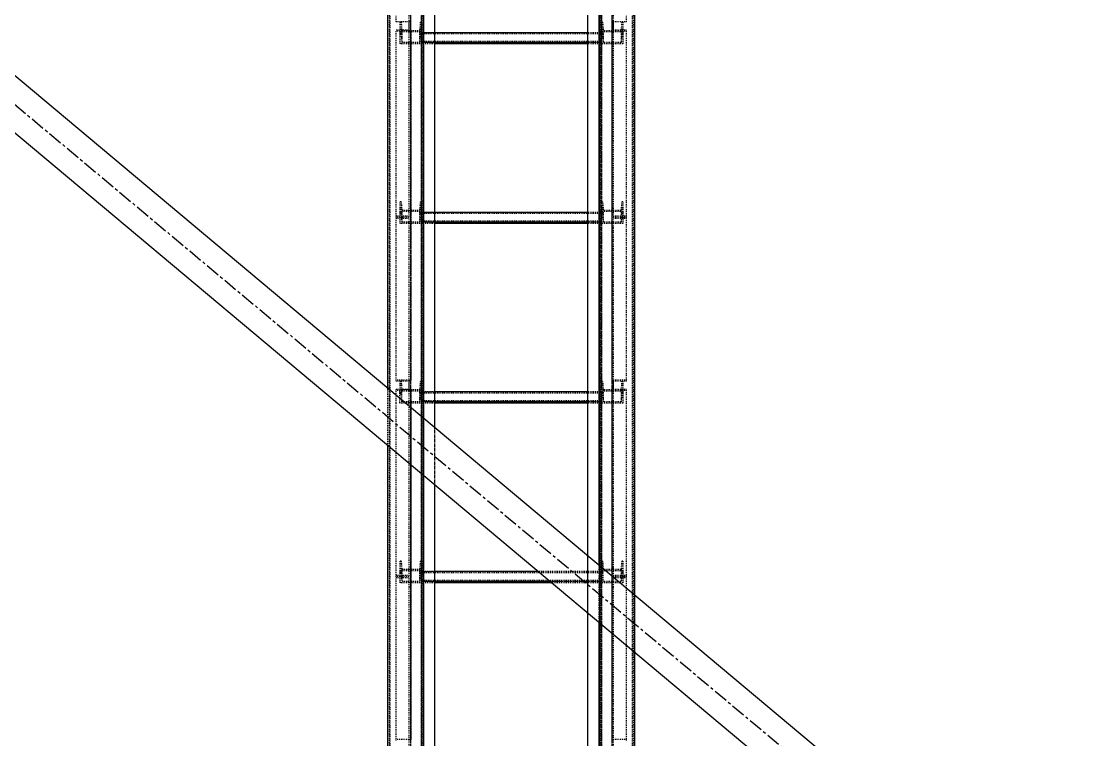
# Model space of a CAD drawing. Header units: millimetres. Extents: x 5143 to 30813, y 232 to 21408.
# Drawn here: x 10382 to 10972, y 13421 to 13820 of the extents above; entities that cross this region are included whole.
import ezdxf

# ---------------------------------------------------------------- set-up
doc = ezdxf.new("R2010")
doc.units = ezdxf.units.MM
doc.header["$LTSCALE"] = 0.25
for name, pattern in [('CENTER', [50.8, 31.75, -6.35, 6.35, -6.35]), ('XKITLINE00', [0]), ('XKITLINE02', [4, 2, -2]), ('XKITLINE03', [6, 3, -1, 1, -1])]:
    doc.linetypes.add(name, pattern=pattern)

msp = doc.modelspace()

# ---------------------------------------------------------------- linework, layer by layer
at = {"color": 1, "linetype": 'XKITLINE03'}
for p, q in [((10599, 12460.22), (10599, 14136.58)), ((10711, 12460.22), (10710.99, 14136.58)), ((10605, 12460.27), (10605, 14100.27)), ((10705, 14100.27), (10705, 12460.27)), ((10599.01, 13814.33), (10599.01, 13710.99)), ((10605.02, 13813.97), (10605.02, 13807.36)), ((10705, 13807.36), (10705, 13813.97)), ((10710.99, 13710.99), (10710.99, 13814.33)), ((10705, 13808.07), (10605.02, 13808.07)), ((10599.01, 13710.99), (10599.01, 13620.48)), ((10605.02, 13714.14), (10605.02, 13707.53)), ((10705, 13707.53), (10705, 13714.14)), ((10710.99, 13620.48), (10710.99, 13710.99)), ((10705, 13708.24), (10605.02, 13708.24)), ((10599.01, 13614.68), (10599.01, 13511.34)), ((10605.02, 13614.32), (10605.02, 13607.71)), ((10705, 13607.71), (10705, 13614.32)), ((10710.99, 13511.34), (10710.99, 13614.68)), ((10705, 13608.42), (10605.02, 13608.42)), ((10605.02, 13514.49), (10605.02, 13507.88)), ((10705, 13507.88), (10705, 13514.49)), ((10599.01, 13511.34), (10599.01, 13420.83)), ((10705, 13508.59), (10605.02, 13508.59)), ((10710.99, 13420.83), (10710.99, 13511.34))]:
    msp.add_line(p, q, dxfattribs=at)
at = {"color": 3, "linetype": 'XKITLINE02'}
for p, q in [((10587.15, 12464.01), (10587.15, 14108.01)), ((10587.68, 12464.27), (10587.68, 14108.55)), ((10604.92, 12464.27), (10604.92, 14108.55)), ((10605.45, 12464.01), (10605.45, 14108.01)), ((10704.55, 12464.01), (10704.54, 14108.01)), ((10705.08, 12464.27), (10705.07, 14108.55)), ((10722.31, 12464.27), (10722.31, 14108.55)), ((10722.85, 12464.01), (10722.84, 14108.01)), ((10605, 12460.27), (10605, 14101.46)), ((10605.85, 12460.36), (10605.85, 14101.37)), ((10612.5, 12461.41), (10612.5, 14101.41)), ((10704.15, 12460.36), (10704.15, 14101.37)), ((10705, 12460.27), (10705, 14101.46)), ((10606.3, 12512.75), (10606.3, 14066.32)), ((10723.69, 12527.64), (10723.69, 14052.58)), ((10697.5, 12461.41), (10697.5, 14036.38)), ((10591.01, 13819.52), (10591.01, 13910.64)), ((10598.21, 13814), (10598.21, 13910.02)), ((10599.01, 13814), (10599.01, 13910.64)), ((10710.99, 13814), (10710.99, 13910.64)), ((10711.79, 13814), (10711.79, 13910.02)), ((10718.99, 13819.52), (10718.99, 13910.64)), ((10598.21, 13819.52), (10591.01, 13819.52)), ((10598.21, 13814.88), (10591.01, 13814.88)), ((10591.01, 13710.99), (10591.01, 13814.88)), ((10593.7, 13819.46), (10593.02, 13819.46)), ((10593.02, 13819.46), (10593.02, 13813.97)), ((10593.02, 13819.46), (10593.02, 13812.85)), ((10593.7, 13819.46), (10594.08, 13814.67)), ((10593.7, 13819.46), (10593.7, 13812.85)), ((10603.95, 13814.67), (10594.08, 13814.67)), ((10594.08, 13814.67), (10594.08, 13808.06)), ((10599.01, 13819.8), (10598.21, 13819.8)), ((10598.21, 13711.53), (10598.21, 13819.8)), ((10599.01, 13710.99), (10599.01, 13819.8)), ((10604.34, 13819.46), (10603.95, 13814.67)), ((10603.95, 13814.67), (10603.95, 13808.06)), ((10605.02, 13819.46), (10604.34, 13819.46)), ((10604.34, 13819.46), (10604.34, 13812.85)), ((10605.02, 13819.46), (10605.02, 13813.97)), ((10605.02, 13819.46), (10605.02, 13812.85)), ((10705, 13819.46), (10705, 13812.85)), ((10705, 13819.46), (10705, 13813.97)), ((10705.68, 13819.46), (10705, 13819.46)), ((10705.68, 13819.46), (10705.68, 13812.85)), ((10705.68, 13819.46), (10706.06, 13814.67)), ((10706.06, 13814.67), (10706.06, 13808.06)), ((10715.93, 13814.67), (10706.06, 13814.67)), ((10710.99, 13710.99), (10710.99, 13819.8)), ((10711.79, 13819.8), (10710.99, 13819.8)), ((10711.79, 13711.53), (10711.79, 13819.8)), ((10718.99, 13819.52), (10711.79, 13819.52)), ((10718.99, 13814.88), (10711.79, 13814.88)), ((10716.32, 13819.46), (10715.93, 13814.67)), ((10715.93, 13814.67), (10715.93, 13808.06)), ((10716.32, 13819.46), (10716.32, 13812.85)), ((10717, 13819.46), (10716.32, 13819.46)), ((10717, 13819.46), (10717, 13812.85)), ((10717, 13819.46), (10717, 13813.97)), ((10718.99, 13710.99), (10718.99, 13814.88)), ((10599.01, 13814.33), (10591.01, 13814.33)), ((10605.02, 13813.97), (10593.02, 13813.97)), ((10593.02, 13813.97), (10593.02, 13807.36)), ((10593.7, 13812.85), (10593.02, 13812.85)), ((10593.02, 13812.85), (10593.02, 13807.36)), ((10593.7, 13812.85), (10594.08, 13808.06)), ((10599.01, 13814), (10598.21, 13814)), ((10604.34, 13812.85), (10603.95, 13808.06)), ((10605.02, 13812.85), (10604.34, 13812.85)), ((10605.02, 13813.97), (10605.02, 13807.36)), ((10605.02, 13807.36), (10605.02, 13813.56)), ((10612.5, 13813.56), (10605.02, 13813.56)), ((10705, 13813.52), (10605.02, 13813.52)), ((10705, 13812.89), (10605.02, 13812.89)), ((10605.02, 13812.85), (10605.02, 13807.36)), ((10705, 13812.85), (10605.02, 13812.85)), ((10705, 13808.7), (10605.02, 13808.7)), ((10705, 13813.56), (10697.5, 13813.56)), ((10705, 13807.36), (10705, 13813.97)), ((10717, 13813.97), (10705, 13813.97)), ((10705, 13807.36), (10705, 13813.56)), ((10705, 13812.85), (10705, 13807.36)), ((10705.68, 13812.85), (10705, 13812.85)), ((10705.68, 13812.85), (10706.06, 13808.06)), ((10718.99, 13814.33), (10710.99, 13814.33)), ((10711.79, 13814), (10710.99, 13814)), ((10716.32, 13812.85), (10715.93, 13808.06)), ((10717, 13812.85), (10716.32, 13812.85)), ((10717, 13813.97), (10717, 13807.36)), ((10717, 13812.85), (10717, 13807.36)), ((10605.02, 13807.36), (10593.02, 13807.36)), ((10603.95, 13808.06), (10594.08, 13808.06)), ((10705, 13808.12), (10605.02, 13808.12)), ((10612.5, 13808.07), (10605.02, 13808.07)), ((10612.5, 13807.36), (10605.02, 13807.36)), ((10705, 13808.07), (10697.5, 13808.07)), ((10705, 13807.36), (10697.5, 13807.36)), ((10717, 13807.36), (10705, 13807.36)), ((10715.93, 13808.06), (10706.06, 13808.06)), ((10593.7, 13719.63), (10593.02, 13719.63)), ((10593.02, 13719.63), (10593.02, 13714.14)), ((10593.02, 13719.63), (10593.02, 13713.02)), ((10593.7, 13719.63), (10594.08, 13714.84)), ((10593.7, 13719.63), (10593.7, 13713.02)), ((10603.95, 13714.84), (10594.08, 13714.84)), ((10594.08, 13714.84), (10594.08, 13708.23)), ((10599.01, 13716.46), (10598.21, 13716.46)), ((10604.34, 13719.63), (10603.95, 13714.84)), ((10603.95, 13714.84), (10603.95, 13708.23)), ((10605.02, 13719.63), (10604.34, 13719.63)), ((10604.34, 13719.63), (10604.34, 13713.02)), ((10605.02, 13719.63), (10605.02, 13714.14)), ((10605.02, 13719.63), (10605.02, 13713.02)), ((10705, 13719.63), (10705, 13713.02)), ((10705, 13719.63), (10705, 13714.14)), ((10705.68, 13719.63), (10705, 13719.63)), ((10705.68, 13719.63), (10705.68, 13713.02)), ((10705.68, 13719.63), (10706.06, 13714.84)), ((10706.06, 13714.84), (10706.06, 13708.23)), ((10715.93, 13714.84), (10706.06, 13714.84)), ((10711.79, 13716.46), (10710.99, 13716.46)), ((10716.32, 13719.63), (10715.93, 13714.84)), ((10715.93, 13714.84), (10715.93, 13708.23)), ((10716.32, 13719.63), (10716.32, 13713.02)), ((10717, 13719.63), (10716.32, 13719.63)), ((10717, 13719.63), (10717, 13713.02)), ((10717, 13719.63), (10717, 13714.14)), ((10598.21, 13711.53), (10591.01, 13711.53)), ((10591.01, 13619.87), (10591.01, 13710.99)), ((10599.01, 13710.99), (10591.01, 13710.99)), ((10599.01, 13710.99), (10591.01, 13710.99)), ((10598.21, 13710.37), (10591.01, 13710.37)), ((10605.02, 13714.14), (10593.02, 13714.14)), ((10593.02, 13714.14), (10593.02, 13707.53)), ((10593.7, 13713.02), (10593.02, 13713.02)), ((10593.02, 13713.02), (10593.02, 13707.53)), ((10593.7, 13713.02), (10594.08, 13708.23)), ((10598.21, 13614.35), (10598.21, 13710.37)), ((10599.01, 13614.35), (10599.01, 13710.99)), ((10604.34, 13713.02), (10603.95, 13708.23)), ((10605.02, 13713.02), (10604.34, 13713.02)), ((10605.02, 13714.14), (10605.02, 13707.53)), ((10605.02, 13707.53), (10605.02, 13713.73)), ((10612.5, 13713.73), (10605.02, 13713.73)), ((10705, 13713.69), (10605.02, 13713.69)), ((10705, 13713.06), (10605.02, 13713.06)), ((10605.02, 13713.02), (10605.02, 13707.53)), ((10705, 13713.02), (10605.02, 13713.02)), ((10705, 13708.88), (10605.02, 13708.88)), ((10705, 13713.73), (10697.5, 13713.73)), ((10705, 13714.14), (10705, 13707.53)), ((10717, 13714.14), (10705, 13714.14)), ((10705, 13707.53), (10705, 13713.73)), ((10705, 13713.02), (10705, 13707.53)), ((10705.68, 13713.02), (10705, 13713.02)), ((10705.68, 13713.02), (10706.06, 13708.23)), ((10710.99, 13614.35), (10710.99, 13710.99)), ((10718.99, 13710.99), (10710.99, 13710.99)), ((10718.99, 13710.99), (10710.99, 13710.99)), ((10718.99, 13711.53), (10711.79, 13711.53)), ((10711.79, 13614.35), (10711.79, 13710.37)), ((10718.99, 13710.37), (10711.79, 13710.37)), ((10716.32, 13713.02), (10715.93, 13708.23)), ((10717, 13713.02), (10716.32, 13713.02)), ((10717, 13714.14), (10717, 13707.53)), ((10717, 13713.02), (10717, 13707.53)), ((10718.99, 13619.87), (10718.99, 13710.99)), ((10605.02, 13707.53), (10593.02, 13707.53)), ((10603.95, 13708.23), (10594.08, 13708.23)), ((10599.01, 13704.85), (10598.21, 13704.85)), ((10705, 13708.29), (10605.02, 13708.29)), ((10612.5, 13708.24), (10605.02, 13708.24)), ((10612.5, 13707.53), (10605.02, 13707.53)), ((10705, 13708.24), (10697.5, 13708.24)), ((10705, 13707.53), (10697.5, 13707.53)), ((10717, 13707.53), (10705, 13707.53)), ((10715.93, 13708.23), (10706.06, 13708.23)), ((10711.79, 13704.85), (10710.99, 13704.85)), ((10599.01, 13620.48), (10591.01, 13620.48)), ((10599.01, 13620.15), (10598.21, 13620.15)), ((10598.21, 13601.94), (10598.21, 13620.15)), ((10599.01, 13511.34), (10599.01, 13620.15)), ((10718.99, 13620.48), (10710.99, 13620.48)), ((10710.99, 13511.34), (10710.99, 13620.15)), ((10711.79, 13620.15), (10710.99, 13620.15)), ((10711.79, 13511.88), (10711.79, 13620.15)), ((10586.3, 13584.15), (10586.3, 13615.93)), ((10598.21, 13619.87), (10591.01, 13619.87)), ((10598.21, 13615.23), (10591.01, 13615.23)), ((10591.01, 13607.97), (10591.01, 13615.23)), ((10599.01, 13614.68), (10591.01, 13614.68)), ((10593.7, 13619.81), (10593.02, 13619.81)), ((10593.02, 13619.81), (10593.02, 13614.32)), ((10593.02, 13619.81), (10593.02, 13613.2)), ((10605.02, 13614.32), (10593.02, 13614.32)), ((10593.02, 13607.71), (10593.02, 13614.32)), ((10593.7, 13619.81), (10594.08, 13615.02)), ((10593.7, 13619.81), (10593.7, 13613.2)), ((10603.95, 13615.02), (10594.08, 13615.02)), ((10594.08, 13608.41), (10594.08, 13615.02)), ((10599.01, 13614.35), (10598.21, 13614.35)), ((10604.34, 13619.81), (10603.95, 13615.02)), ((10603.95, 13615.02), (10603.95, 13608.41)), ((10605.02, 13619.81), (10604.34, 13619.81)), ((10604.34, 13619.81), (10604.34, 13613.2)), ((10605.02, 13619.81), (10605.02, 13614.32)), ((10605.02, 13619.81), (10605.02, 13613.2)), ((10605.02, 13614.32), (10605.02, 13607.71)), ((10705, 13619.81), (10705, 13613.2)), ((10705, 13619.81), (10705, 13614.32)), ((10705.68, 13619.81), (10705, 13619.81)), ((10705, 13614.32), (10705, 13607.71)), ((10717, 13614.32), (10705, 13614.32)), ((10705.68, 13619.81), (10705.68, 13613.2)), ((10705.68, 13619.81), (10706.06, 13615.02)), ((10706.06, 13615.02), (10706.06, 13608.41)), ((10715.93, 13615.02), (10706.06, 13615.02)), ((10718.99, 13614.68), (10710.99, 13614.68)), ((10711.79, 13614.35), (10710.99, 13614.35)), ((10718.99, 13619.87), (10711.79, 13619.87)), ((10718.99, 13615.23), (10711.79, 13615.23)), ((10716.32, 13619.81), (10715.93, 13615.02)), ((10715.93, 13615.02), (10715.93, 13608.41)), ((10716.32, 13619.81), (10716.32, 13613.2)), ((10717, 13619.81), (10716.32, 13619.81)), ((10717, 13619.81), (10717, 13613.2)), ((10717, 13619.81), (10717, 13614.32)), ((10717, 13614.32), (10717, 13607.71)), ((10718.99, 13511.34), (10718.99, 13615.23)), ((10593.7, 13613.2), (10593.02, 13613.2)), ((10593.02, 13607.71), (10593.02, 13613.2)), ((10594.08, 13608.41), (10593.7, 13613.2)), ((10603.95, 13608.41), (10594.08, 13608.41)), ((10604.34, 13613.2), (10603.95, 13608.41)), ((10605.02, 13613.2), (10604.34, 13613.2)), ((10605.02, 13607.71), (10605.02, 13613.91)), ((10612.5, 13613.91), (10605.02, 13613.91)), ((10705, 13613.87), (10605.02, 13613.87)), ((10705, 13613.24), (10605.02, 13613.24)), ((10605.02, 13613.2), (10605.02, 13607.71)), ((10705, 13613.2), (10605.02, 13613.2)), ((10705, 13609.05), (10605.02, 13609.05)), ((10705, 13608.47), (10605.02, 13608.47)), ((10612.5, 13608.42), (10605.02, 13608.42)), ((10705, 13613.91), (10697.5, 13613.91)), ((10705, 13608.42), (10697.5, 13608.42)), ((10705, 13607.71), (10705, 13613.91)), ((10705, 13613.2), (10705, 13607.71)), ((10705.68, 13613.2), (10705, 13613.2)), ((10705.68, 13613.2), (10706.06, 13608.41)), ((10715.93, 13608.41), (10706.06, 13608.41)), ((10716.32, 13613.2), (10715.93, 13608.41)), ((10717, 13613.2), (10716.32, 13613.2)), ((10717, 13613.2), (10717, 13607.71)), ((10591.01, 13511.34), (10591.01, 13607.97)), ((10605.02, 13607.71), (10593.02, 13607.71)), ((10612.5, 13607.71), (10605.02, 13607.71)), ((10705, 13607.71), (10697.5, 13607.71)), ((10717, 13607.71), (10705, 13607.71)), ((10598.21, 13511.88), (10598.21, 13601.94)), ((10599.01, 13601.27), (10599.01, 13511.34)), ((10606.3, 13567.41), (10606.3, 13599.18)), ((10612.5, 13562.22), (10612.5, 13594)), ((10593.7, 13519.98), (10593.02, 13519.98)), ((10593.02, 13519.98), (10593.02, 13514.49)), ((10593.02, 13519.98), (10593.02, 13513.37)), ((10593.7, 13519.98), (10594.08, 13515.19)), ((10593.7, 13519.98), (10593.7, 13513.37)), ((10604.34, 13519.98), (10603.95, 13515.19)), ((10605.02, 13519.98), (10604.34, 13519.98)), ((10604.34, 13519.98), (10604.34, 13513.37)), ((10605.02, 13519.98), (10605.02, 13514.49)), ((10605.02, 13519.98), (10605.02, 13513.37)), ((10697.5, 13491.05), (10697.5, 13522.82)), ((10705, 13513.37), (10705, 13519.98)), ((10705, 13514.49), (10705, 13519.98)), ((10705.68, 13519.98), (10705, 13519.98)), ((10705.68, 13513.37), (10705.68, 13519.98)), ((10705.68, 13519.98), (10706.06, 13515.19)), ((10716.32, 13519.98), (10715.93, 13515.19)), ((10716.32, 13519.98), (10716.32, 13513.37)), ((10717, 13519.98), (10716.32, 13519.98)), ((10717, 13519.98), (10717, 13513.37)), ((10717, 13519.98), (10717, 13514.49)), ((10605.02, 13514.49), (10593.02, 13514.49)), ((10593.02, 13514.49), (10593.02, 13507.88)), ((10603.95, 13515.19), (10594.08, 13515.19)), ((10594.08, 13515.19), (10594.08, 13508.58)), ((10599.01, 13516.81), (10598.21, 13516.81)), ((10603.95, 13515.19), (10603.95, 13508.58)), ((10605.02, 13514.49), (10605.02, 13507.88)), ((10605.02, 13507.88), (10605.02, 13514.08)), ((10612.5, 13514.08), (10605.02, 13514.08)), ((10705, 13514.04), (10605.02, 13514.04)), ((10705, 13514.08), (10669.99, 13514.08)), ((10703.69, 13485.86), (10703.69, 13517.63)), ((10705, 13507.88), (10705, 13514.49)), ((10717, 13514.49), (10705, 13514.49)), ((10705, 13507.88), (10705, 13514.08)), ((10706.06, 13508.58), (10706.06, 13515.19)), ((10715.93, 13515.19), (10706.06, 13515.19)), ((10711.79, 13516.81), (10710.99, 13516.81)), ((10715.93, 13515.19), (10715.93, 13508.58)), ((10717, 13514.49), (10717, 13507.88)), ((10598.21, 13511.88), (10591.01, 13511.88)), ((10591.01, 13420.22), (10591.01, 13511.34)), ((10599.01, 13511.34), (10591.01, 13511.34)), ((10599.01, 13511.34), (10591.01, 13511.34)), ((10598.21, 13510.72), (10591.01, 13510.72)), ((10593.7, 13513.37), (10593.02, 13513.37)), ((10593.02, 13513.37), (10593.02, 13507.88)), ((10593.7, 13513.37), (10594.08, 13508.58)), ((10603.95, 13508.58), (10594.08, 13508.58)), ((10598.21, 13414.69), (10598.21, 13510.72)), ((10599.01, 13414.69), (10599.01, 13511.34)), ((10604.34, 13513.37), (10603.95, 13508.58)), ((10605.02, 13513.37), (10604.34, 13513.37)), ((10705, 13513.41), (10605.02, 13513.41)), ((10605.02, 13513.37), (10605.02, 13507.88)), ((10705, 13513.37), (10605.02, 13513.37)), ((10705, 13509.23), (10605.02, 13509.23)), ((10705, 13508.64), (10605.02, 13508.64)), ((10612.5, 13508.59), (10605.02, 13508.59)), ((10705, 13508.59), (10676.54, 13508.59)), ((10705, 13507.88), (10705, 13513.37)), ((10705.68, 13513.37), (10705, 13513.37)), ((10706.06, 13508.58), (10705.68, 13513.37)), ((10715.93, 13508.58), (10706.06, 13508.58)), ((10710.99, 13414.69), (10710.99, 13511.34)), ((10718.99, 13511.34), (10710.99, 13511.34)), ((10718.99, 13511.34), (10710.99, 13511.34)), ((10718.99, 13511.88), (10711.79, 13511.88)), ((10711.79, 13414.69), (10711.79, 13510.72)), ((10718.99, 13510.72), (10711.79, 13510.72)), ((10716.32, 13513.37), (10715.93, 13508.58)), ((10717, 13513.37), (10716.32, 13513.37)), ((10717, 13513.37), (10717, 13507.88)), ((10718.99, 13420.22), (10718.99, 13511.34)), ((10605.02, 13507.88), (10593.02, 13507.88)), ((10599.01, 13505.2), (10598.21, 13505.2)), ((10612.5, 13507.88), (10605.02, 13507.88)), ((10705, 13507.88), (10677.39, 13507.88)), ((10717, 13507.88), (10705, 13507.88)), ((10711.79, 13505.2), (10710.99, 13505.2)), ((10723.69, 13469.11), (10723.69, 13500.89)), ((10599.01, 13420.83), (10591.01, 13420.83)), ((10718.99, 13420.83), (10710.99, 13420.83))]:
    msp.add_line(p, q, dxfattribs=at)
at = {"color": 8, "linetype": 'CENTER'}
msp.add_line((10096.38, 14010.27), (11840, 12550.27), dxfattribs=at)
at = {"color": 8, "linetype": 'XKITLINE00'}
for p, q in [((11763.8, 12629.97), (10139.58, 13989.99)), ((11763.8, 12598.19), (10108.39, 13984.33))]:
    msp.add_line(p, q, dxfattribs=at)
at = {"color": 7, "linetype": 'XKITLINE00'}
for p, q in [((10586.3, 13615.93), (10586.3, 13989.97)), ((10606.3, 13599.18), (10606.3, 13989.97)), ((10612.5, 13594), (10612.5, 13989.97)), ((10697.5, 13522.82), (10697.5, 13989.97)), ((10703.69, 13517.63), (10703.69, 13989.97)), ((10723.69, 13500.89), (10723.69, 13989.97)), ((10697.5, 13813.56), (10612.5, 13813.56)), ((10697.5, 13808.07), (10612.5, 13808.07)), ((10697.5, 13807.36), (10612.5, 13807.36)), ((10697.5, 13713.73), (10612.5, 13713.73)), ((10697.5, 13708.24), (10612.5, 13708.24)), ((10697.5, 13707.53), (10612.5, 13707.53)), ((10697.5, 13613.91), (10612.5, 13613.91)), ((10697.5, 13608.42), (10612.5, 13608.42)), ((10697.5, 13607.71), (10612.5, 13607.71)), ((10586.3, 12976.39), (10586.3, 13584.15)), ((10606.3, 12993.14), (10606.3, 13567.41)), ((10612.5, 12998.33), (10612.5, 13562.22)), ((10669.99, 13514.08), (10612.5, 13514.08)), ((10676.54, 13508.59), (10612.5, 13508.59)), ((10677.39, 13507.88), (10612.5, 13507.88)), ((10697.5, 13069.5), (10697.5, 13491.05)), ((10703.69, 13074.69), (10703.69, 13485.86)), ((10723.69, 13091.44), (10723.69, 13469.11))]:
    msp.add_line(p, q, dxfattribs=at)
at = {"color": 1, "linetype": 'XKITLINE00'}
for centre in [(10599.01, 13814.33), (10605.02, 13813.97), (10705, 13813.97), (10710.99, 13814.33), (10605.02, 13808.07), (10605.02, 13807.36), (10705, 13808.07), (10705, 13807.36), (10599.01, 13710.99), (10599.01, 13710.99), (10605.02, 13714.14), (10705, 13714.14), (10710.99, 13710.99), (10710.99, 13710.99), (10605.02, 13708.24), (10605.02, 13707.53), (10705, 13708.24), (10705, 13707.53), (10599.01, 13620.48), (10710.99, 13620.48), (10599.01, 13614.68), (10605.02, 13614.32), (10705, 13614.32), (10710.99, 13614.68), (10605.02, 13608.42), (10705, 13608.42), (10605.02, 13607.71), (10705, 13607.71), (10605.02, 13514.49), (10705, 13514.49), (10599.01, 13511.34), (10599.01, 13511.34), (10605.02, 13508.59), (10605.02, 13507.88), (10705, 13508.59), (10705, 13507.88), (10710.99, 13511.34), (10710.99, 13511.34), (10599.01, 13420.83), (10710.99, 13420.83)]:
    msp.add_circle(centre, 0.05, dxfattribs=at)

doc.saveas('drawing.dxf')
